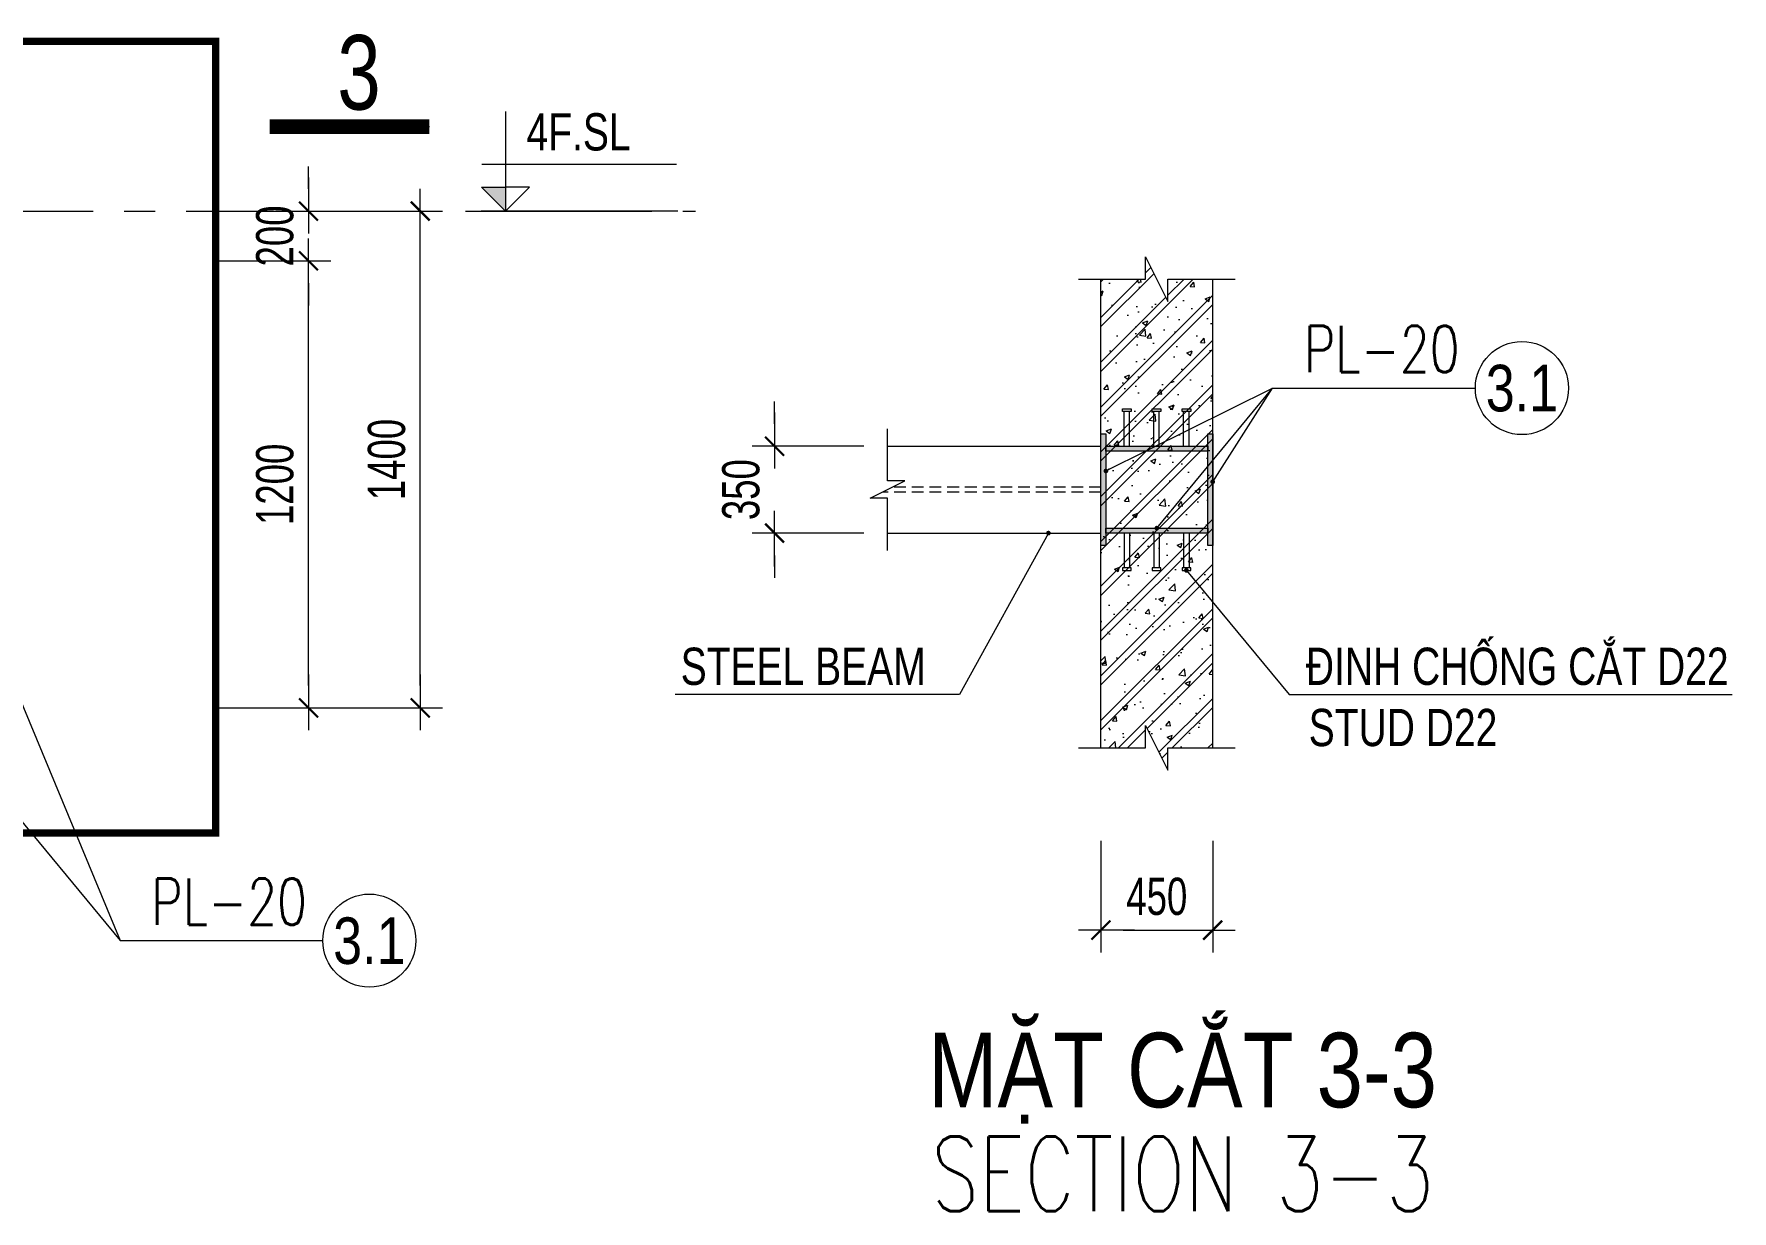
# Model space of a CAD drawing. Header units: millimetres. Extents: x 84463 to 294191, y -61495 to 44118.
# Drawn here: x 216586 to 223425, y -59312 to -54573 of the extents above; entities that cross this region are included whole.
import ezdxf
from ezdxf.enums import TextEntityAlignment as Align

# ---------------------------------------------------------------- set-up
doc = ezdxf.new("R2010")
doc.units = ezdxf.units.MM
doc.linetypes.add('CENTER2', pattern=[1.125, 0.75, -0.125, 0.125, -0.125])
doc.linetypes.add('HIDDEN2', pattern=[4.7625, 3.175, -1.5875])
for name, color, linetype, lineweight in [('NDC_S-ANNO', 7, 'Continuous', 20), ('NDC_S-DIMS', 1, 'Continuous', 15), ('NDC_S-HIDN', 8, 'HIDDEN2', 13), ('NDC_S-HTCH-COL', 251, 'Continuous', 13), ('NDC_S-HTCH-MAT', 8, 'Continuous', 15), ('NDC_S-LEGN', 1, 'Continuous', 15), ('NDC_S-SLAB', 2, 'Continuous', 20), ('NDC_S-TEXT-SYMB', 7, 'Continuous', 20), ('NDC_S-TEXT-VIE', 7, 'Continuous', 20), ('NDC_S-TITL-EN', 3, 'Continuous', 20), ('NDC_S-TITL-VIE', 6, 'Continuous', 35), ('NDC_S_ANNO', 7, 'Continuous', 20), ('NDC_S_AXIS', 5, 'CENTER2', 13), ('NDC_S_CONTINUOUS', 3, 'Continuous', 20), ('NDC_S_DIM', 1, 'Continuous', 15), ('NDC_S_ENG TITLE', 3, 'Continuous', 20), ('NDC_S_HATCH MATERIAL', 8, 'Continuous', 13), ('NDC_S_TEXT SYMBOL', 7, 'Continuous', 20), ('NDC_S_VN TEXT', 7, 'Continuous', 20), ('NDC_S_VN TITLE', 6, 'Continuous', 35)]:
    doc.layers.add(name, color=color, linetype=linetype, lineweight=lineweight)
doc.styles.add('ARIAL', font='arial.ttf', dxfattribs={"width": 0.8})
doc.styles.add('NDC_ANNO', font='', dxfattribs={"width": 0.8})
doc.styles.add('NDC_DIM', font='', dxfattribs={"width": 0.75})
doc.styles.add('NDC_EN TXT', font='romans.shx', dxfattribs={"width": 0.8})
doc.styles.add('NDC_VIE TXT', font='arial.ttf', dxfattribs={"width": 0.8})
doc.styles.get('NDC_ANNO').set_extended_font_data('Dotum')
doc.styles.get('NDC_DIM').set_extended_font_data('Dotum')
doc.dimstyles.new('NDC_dim_50', dxfattribs={"dimscale": 50, "dimtxt": 2.5, "dimasz": 1.5, "dimexe": 1.5, "dimexo": 2.5, "dimgap": 1, "dimtad": 1, "dimdec": 0, "dimrnd": 0.001, "dimzin": 0, "dimdsep": 46, "dimtxsty": 'NDC_DIM', "dimblk": 'DIMMARK', "dimcen": 0, "dimdle": 1.2, "dimclrd": 256, "dimclre": 256, "dimclrt": 3, "dimadec": 0, "dimazin": 0, "dimtfac": 1, "dimtdec": 0, "dimtix": 1, "dimtofl": 0, "dimtmove": 2, "dimatfit": 3, "dimfxl": 6, "dimfxlon": 1, "dimtolj": 1, "dimtzin": 0, "dimlwd": -1, "dimlwe": -1, "dimarcsym": 0})
doc.dimstyles.new('NDC_dim_60', dxfattribs={"dimscale": 60, "dimtxt": 2.5, "dimasz": 1.5, "dimexe": 1.5, "dimexo": 2.5, "dimgap": 1, "dimtad": 1, "dimdec": 0, "dimrnd": 0.001, "dimzin": 0, "dimdsep": 46, "dimtxsty": 'NDC_DIM', "dimblk": 'DIMMARK', "dimcen": 0, "dimdle": 1.2, "dimclrd": 256, "dimclre": 256, "dimclrt": 3, "dimadec": 0, "dimazin": 0, "dimtfac": 1, "dimtdec": 0, "dimtix": 1, "dimtofl": 0, "dimtmove": 2, "dimatfit": 3, "dimfxl": 6, "dimfxlon": 1, "dimtolj": 1, "dimtzin": 0, "dimlwd": -1, "dimlwe": -1, "dimarcsym": 0})
doc.dimstyles.new('NDC_dim_75', dxfattribs={"dimscale": 75, "dimtxt": 2.5, "dimasz": 1.5, "dimexe": 1.5, "dimexo": 2.5, "dimgap": 1, "dimtad": 1, "dimdec": 0, "dimrnd": 0.001, "dimzin": 0, "dimdsep": 46, "dimtxsty": 'NDC_DIM', "dimblk": 'DIMMARK', "dimcen": 0, "dimdle": 1.2, "dimclrd": 256, "dimclre": 256, "dimclrt": 3, "dimadec": 0, "dimazin": 0, "dimtfac": 1, "dimtdec": 0, "dimtix": 1, "dimtofl": 0, "dimtmove": 2, "dimatfit": 3, "dimfxl": 6, "dimfxlon": 1, "dimtolj": 1, "dimtzin": 0, "dimlwd": -1, "dimlwe": -1, "dimarcsym": 0})

# ---------------------------------------------------------------- blocks, each defined once
blk = doc.blocks.new('DIMMARK')
at = {"layer": 'NDC_S_DIM', "color": 1}
blk.add_line((-1.5, 0), (1, 0), dxfattribs=at)
at = {"layer": 'NDC_S_DIM', "color": 2, "const_width": 0.1}
blk.add_lwpolyline([(-0.424, -0.424), (0.424, 0.424)], dxfattribs=at)
blk = doc.blocks.new('*D468')
at = {"layer": 'Defpoints', "color": 0, "transparency": 16777216}
for p in [(216636.2, -55486), (217691.9, -55486), (216636.2, -57286)]:
    blk.add_point(p, dxfattribs=at)
at = {"layer": 'NDC_S-DIMS', "transparency": 16777216}
for p, q in [((217331.9, -55486), (217781.9, -55486)), ((217691.9, -57196), (217691.9, -55576)), ((217331.9, -57286), (217781.9, -57286))]:
    blk.add_line(p, q, dxfattribs=at)
at = {"layer": 'NDC_S-DIMS', "transparency": 16777216, "xscale": 90, "yscale": 90, "zscale": 90}
for p, rotation in [((217691.9, -55486), 90), ((217691.9, -57286), 270)]:
    blk.add_blockref('DIMMARK', p, dxfattribs=dict(at, rotation=rotation))
at = {"layer": 'NDC_S-DIMS', "color": 3, "transparency": 16777216, "insert": (217556.8, -56386), "char_height": 150, "attachment_point": 5, "rotation": 90, "style": 'NDC_DIM'}
blk.add_mtext('\\A1;{\\fDotum|b0|i0|c129|p34;12}0{\\fDotum|b0|i0|c129|p34;0}', dxfattribs=at)
blk = doc.blocks.new('*D469')
at = {"layer": 'Defpoints', "color": 0, "transparency": 16777216}
for p in [(216636.2, -55286), (217691.9, -55286), (216636.2, -55486)]:
    blk.add_point(p, dxfattribs=at)
at = {"layer": 'NDC_S-DIMS', "transparency": 16777216}
for p, q in [((217691.9, -55196), (217691.9, -55106)), ((217331.9, -55286), (217781.9, -55286)), ((217331.9, -55486), (217781.9, -55486)), ((217691.9, -55576), (217691.9, -55666))]:
    blk.add_line(p, q, dxfattribs=at)
at = {"layer": 'NDC_S-DIMS', "transparency": 16777216, "xscale": 90, "yscale": 90, "zscale": 90}
for p, rotation in [((217691.9, -55286), 270), ((217691.9, -55486), 90)]:
    blk.add_blockref('DIMMARK', p, dxfattribs=dict(at, rotation=rotation))
at = {"layer": 'NDC_S-DIMS', "color": 3, "transparency": 16777216, "insert": (217556.8, -55386), "char_height": 150, "attachment_point": 5, "rotation": 90, "style": 'NDC_DIM'}
blk.add_mtext('\\A1;200', dxfattribs=at)
blk = doc.blocks.new('*D470')
at = {"layer": 'Defpoints', "color": 0, "transparency": 16777216}
for p in [(216636.2, -55286), (218141.9, -55286), (216636.2, -57286)]:
    blk.add_point(p, dxfattribs=at)
at = {"layer": 'NDC_S-DIMS', "transparency": 16777216}
for p, q in [((217781.9, -55286), (218231.9, -55286)), ((218141.9, -57196), (218141.9, -55376)), ((217781.9, -57286), (218231.9, -57286))]:
    blk.add_line(p, q, dxfattribs=at)
at = {"layer": 'NDC_S-DIMS', "transparency": 16777216, "xscale": 90, "yscale": 90, "zscale": 90}
for p, rotation in [((218141.9, -55286), 90), ((218141.9, -57286), 270)]:
    blk.add_blockref('DIMMARK', p, dxfattribs=dict(at, rotation=rotation))
at = {"layer": 'NDC_S-DIMS', "color": 3, "transparency": 16777216, "insert": (218006.8, -56286), "char_height": 150, "attachment_point": 5, "rotation": 90, "style": 'NDC_DIM'}
blk.add_mtext('\\A1;1400', dxfattribs=at)
blk = doc.blocks.new('kata_block_CT')
at = {"layer": 'NDC_S_ANNO'}
blk.add_hatch(color=3, dxfattribs=at).paths.add_polyline_path([(0, 1.6), (-1.61, 1.6), (0, 0)])
at = {"layer": 'NDC_S_ANNO', "ltscale": 50}
h = blk.add_hatch(dxfattribs=at)
h.set_pattern_fill('ANSI31', color=256, scale=1.406, style=0)
h.paths.add_polyline_path([(0, 1.6), (0, 0), (1.61, 1.6)])
for p, q in [((-1.59, 3.14), (11.47, 3.14)), ((11.56, 0), (-1.64, 0))]:
    blk.add_line(p, q, dxfattribs=at)
for points in [[(0, 6.69), (0, 0)], [(0, 0), (-1.61, 1.6), (0, 1.6)], [(0, 0), (1.61, 1.6), (0, 1.6)]]:
    blk.add_lwpolyline(points, dxfattribs=at)
at = {"layer": 'NDC_S_ANNO', "color": 8, "ltscale": 50}
blk.add_lwpolyline([(0, 0), (-1.61, 1.6), (0, 1.6)], dxfattribs=at)
at = {"layer": 'NDC_S_TEXT SYMBOL', "color": 3, "style": 'NDC_ANNO', "width": 0.8}
blk.add_attdef('CT', (1.41, 4.07), '', height=2.5, dxfattribs=at)
blk = doc.blocks.new('*D494')
at = {"layer": 'Defpoints', "color": 0, "transparency": 16777216}
for p in [(220539.3, -56232.3), (219568.8, -56582.3), (220539.3, -56582.3)]:
    blk.add_point(p, dxfattribs=at)
at = {"layer": 'NDC_S-DIMS', "transparency": 16777216}
for p, q in [((219568.8, -56142.3), (219568.8, -56052.3)), ((219928.8, -56232.3), (219478.8, -56232.3)), ((219928.8, -56582.3), (219478.8, -56582.3)), ((219568.8, -56672.3), (219568.8, -56762.3))]:
    blk.add_line(p, q, dxfattribs=at)
at = {"layer": 'NDC_S-DIMS', "transparency": 16777216, "xscale": 90, "yscale": 90, "zscale": 90}
for p, rotation in [((219568.8, -56232.3), 270), ((219568.8, -56582.3), 90)]:
    blk.add_blockref('DIMMARK', p, dxfattribs=dict(at, rotation=rotation))
at = {"layer": 'NDC_S-DIMS', "color": 3, "transparency": 16777216, "insert": (219433.7, -56407.3), "char_height": 150, "attachment_point": 5, "rotation": 90, "style": 'NDC_DIM'}
blk.add_mtext('\\A1;350', dxfattribs=at)
blk = doc.blocks.new('*U1')
at = {"color": 0, "linetype": 'ByBlock'}
for p, q in [((0, 11), (-140, 11)), ((0, -11), (-140, -11))]:
    blk.add_line(p, q, dxfattribs=at)
blk.add_lwpolyline([(-140, -17.5), (-150, -17.5), (-150, 17.5), (-140, 17.5)], close=True, dxfattribs=at)
blk = doc.blocks.new('*D495')
at = {"layer": 'Defpoints', "color": 0, "transparency": 16777216}
for p in [(220883.3, -57153.9), (221333.3, -57153.9), (221333.3, -58180.7)]:
    blk.add_point(p, dxfattribs=at)
at = {"layer": 'NDC_S-DIMS', "transparency": 16777216}
for p, q in [((220883.3, -57820.7), (220883.3, -58270.7)), ((221333.3, -57820.7), (221333.3, -58270.7)), ((220973.3, -58180.7), (221243.3, -58180.7))]:
    blk.add_line(p, q, dxfattribs=at)
at = {"layer": 'NDC_S-DIMS', "transparency": 16777216, "xscale": 90, "yscale": 90, "zscale": 90, "rotation": 180}
blk.add_blockref('DIMMARK', (220883.3, -58180.7), dxfattribs=at)
at = {"layer": 'NDC_S-DIMS', "transparency": 16777216, "xscale": 90, "yscale": 90, "zscale": 90}
blk.add_blockref('DIMMARK', (221333.3, -58180.7), dxfattribs=at)
at = {"layer": 'NDC_S-DIMS', "color": 3, "transparency": 16777216, "insert": (221108.3, -58045.6), "char_height": 150, "attachment_point": 5, "style": 'NDC_DIM'}
blk.add_mtext('\\A1;450', dxfattribs=at)
blk = doc.blocks.new('Drawing name_symbol')
at = {"layer": 'NDC_S_ENG TITLE', "style": 'NDC_EN TXT', "width": 0.8}
blk.add_attdef('SECTDET1', text='', height=5, dxfattribs=at).set_placement((0, 1.01), align=Align.CENTER)
at = {"layer": 'NDC_S_TEXT SYMBOL', "lineweight": 25, "style": 'NDC_ANNO', "width": 0.8}
blk.add_attdef('SSCALE', text='', height=2.5, dxfattribs=at).set_placement((0, -4), align=Align.CENTER)
at = {"layer": 'NDC_S_VN TITLE', "style": 'NDC_VIE TXT', "width": 0.8}
blk.add_attdef('SECTDET2', text='', height=5, dxfattribs=at).set_placement((0, 7.97), align=Align.CENTER)
blk = doc.blocks.new('*U497')
at = {"layer": 'NDC_S-ANNO', "color": 0, "linetype": 'ByBlock', "lineweight": -2}
blk.add_line((-4.357, 0.003), (1, 0.003), dxfattribs=at)
at = {"layer": 'NDC_S-ANNO', "ltscale": 0.005, "const_width": 0.5}
blk.add_lwpolyline([(1, 0.003), (-4.357, 0.003)], dxfattribs=at)
at = {"layer": 'NDC_S-TEXT-SYMB', "linetype": 'ByBlock', "lineweight": -2, "style": 'NDC_ANNO', "width": 0.8}
blk.add_attdef('DETAIL', text='', height=2.5, dxfattribs=at).set_placement((-0.635, 1.825), align=Align.MIDDLE_RIGHT)
blk = doc.blocks.new('*U103')
blk.add_circle((2.5, 0), 2.5)
at = {"layer": 'NDC_S_VN TEXT', "color": 3, "style": 'NDC_EN TXT'}
for tag, width, p in [('DK2', 0.75, (-0.85, 0.846)), ('KC2', 0.8, (-0.85, -2.973))]:
    blk.add_attdef(tag, text='', height=2.5, dxfattribs=dict(at, width=width)).set_placement(p, align=Align.RIGHT)
at = {"layer": 'NDC_S_VN TEXT', "color": 7, "style": 'ARIAL', "width": 0.8}
blk.add_attdef('SH3', text='', height=2.5, dxfattribs=at).set_placement((2.5, 0), align=Align.MIDDLE)

msp = doc.modelspace()

# ---------------------------------------------------------------- hatches: boundary and pattern name
at = {"layer": 'NDC_S-HTCH-COL'}
h = msp.add_hatch(color=256, dxfattribs=at)
h.dxf.hatch_style = 1
h.paths.add_polyline_path([(220883.3, -56182.3), (220903.3, -56182.3), (220903.3, -56632.3), (220883.3, -56632.3)])
h = msp.add_hatch(color=256, dxfattribs=at)
h.dxf.hatch_style = 1
h.paths.add_polyline_path([(221313.3, -56182.3), (221333.3, -56182.3), (221333.3, -56632.3), (221313.3, -56632.3)])
h = msp.add_hatch(color=256, dxfattribs=at)
h.dxf.hatch_style = 1
h.paths.add_polyline_path([(221313.3, -56232.3), (221313.3, -56252.3), (220903.3, -56252.3), (220903.3, -56232.3)])
h = msp.add_hatch(color=256, dxfattribs=at)
h.dxf.hatch_style = 1
h.paths.add_polyline_path([(221313.3, -56562.3), (221313.3, -56582.3), (220903.3, -56582.3), (220903.3, -56562.3)])
at = {"layer": 'NDC_S-HTCH-MAT'}
h = msp.add_hatch(dxfattribs=at)
h.set_pattern_fill('BT-01', color=256, scale=30, pattern_type=2)
h.set_pattern_definition([(50, (-505.58, 0), (215.17805, -18.82564), [22.5, -247.5]), (355, (-505.58, 0), (-41.6254, 225.65764), [18, -198]), (100.4514, (-487.64, -1.57), (173.55281, 206.83186), [19.12206, -210.34263]), (46.1842, (-505.58, 60), (320.1723, -49.6557), [33.75, -371.25]), (96.6356, (-478.9, 55.86), (280.3988, 292.23536), [28.6831, -315.5139]), (351.1842, (-505.58, 60), (280.3986, 292.2356), [27, -297]), (21, (-475.58, 45), (179.07212, -120.78567), [22.5, -247.5]), (326, (-475.58, 45), (72.9946, 217.54501), [18, -198]), (71.4514, (-460.65, 34.93), (252.06679, 96.75915), [19.12206, -210.34263]), (37.5, (-505.576, 0), (3.647957, 99.868156), [0, -195.6, 0, -201, 0, -198.75]), (7.5, (-505.58, 0), (78.92086, 118.323514), [0, -114.6, 0, -191.1, 0, -75.75]), (327.5, (-572.48, 0), (160.14673, -6.766462), [0, -75, 0, -234, 0, -310.5]), (317.5, (-602.48, 0), (174.95585, 30.031495), [0, -97.5, 0, -155.4, 0, -220.5]), (45, (-505.58, 0), (-90.156115, 90.156115), []), (45, (-505.58, 36.75), (-90.156115, 90.156115), [])])
h.paths.add_polyline_path([(220883.3, -57447.1), (221063.3, -57447.1), (221063.3, -57357.1), (221153.3, -57537.1), (221153.3, -57447.1), (221333.3, -57447.1), (221333.3, -55559.8), (221153.3, -55559.8), (221153.3, -55649.8), (221063.3, -55469.8), (221063.3, -55559.8), (220883.3, -55559.8)])

# ---------------------------------------------------------------- linework, layer by layer
at = {"layer": 'NDC_S-ANNO', "linetype": 'HIDDEN2', "ltscale": 80, "const_width": 30}
msp.add_lwpolyline([(217317.7, -54602.7), (215142, -54602.7), (215142, -57790), (217317.7, -57790)], close=True, dxfattribs=at)
at = {"layer": 'NDC_S-DIMS'}
for points in [[(220793.3, -55559.8), (221063.3, -55559.8), (221063.3, -55469.8), (221153.3, -55649.8), (221153.3, -55559.8), (221423.3, -55559.8)], [(220023.4, -56652.3), (220023.4, -56442.3), (219953.4, -56442.3), (220093.4, -56372.3), (220023.4, -56372.3), (220023.4, -56162.3)], [(220793.3, -57447.1), (221063.3, -57447.1), (221063.3, -57357.1), (221153.3, -57537.1), (221153.3, -57447.1), (221423.3, -57447.1)]]:
    msp.add_lwpolyline(points, dxfattribs=at)
at = {"layer": 'NDC_S-HIDN', "ltscale": 15}
for p, q in [((220883.3, -56417.3), (220003.4, -56417.3)), ((220883.3, -56397.3), (220043.4, -56397.3))]:
    msp.add_line(p, q, dxfattribs=at)
at = {"layer": 'NDC_S-SLAB'}
for points in [[(220883.3, -56182.3), (220903.3, -56182.3), (220903.3, -56632.3), (220883.3, -56632.3)], [(221313.3, -56182.3), (221333.3, -56182.3), (221333.3, -56632.3), (221313.3, -56632.3)], [(221313.3, -56232.3), (221313.3, -56252.3), (220903.3, -56252.3), (220903.3, -56232.3)], [(221313.3, -56562.3), (221313.3, -56582.3), (220903.3, -56582.3), (220903.3, -56562.3)]]:
    msp.add_lwpolyline(points, close=True, dxfattribs=at)
at = {"layer": 'NDC_S_AXIS', "ltscale": 1000}
msp.add_line((187949, -55286), (219250.4, -55286), dxfattribs=at)
at = {"layer": 'NDC_S_CONTINUOUS'}
for p, q in [((220883.3, -57447.1), (220883.3, -55559.8)), ((221333.3, -57447.1), (221333.3, -55559.8)), ((220023.4, -56232.3), (220883.3, -56232.3)), ((220023.4, -56582.3), (220883.3, -56582.3))]:
    msp.add_line(p, q, dxfattribs=at)

# ---------------------------------------------------------------- block references
at = {"layer": 'NDC_S-ANNO'}
ref = msp.add_blockref('kata_block_CT', (218485.5, -55286), dxfattribs=dict(at, xscale=60, yscale=60, zscale=60))
ref.add_attrib('CT', '4F.SL', (218570.1, -55041.9), dxfattribs={"layer": 'NDC_S-TEXT-SYMB', "color": 3, "height": 150, "style": 'NDC_ANNO', "width": 0.8})
ref = msp.add_blockref('Drawing name_symbol', (221212, -59222.2), dxfattribs=dict(at, xscale=60, yscale=60, zscale=60))
ref.add_attrib('SECTDET1', 'SECTION 3-3', dxfattribs={"layer": 'NDC_S-TITL-EN', "height": 300, "style": 'NDC_EN TXT', "width": 0.75}).set_placement((221212, -59161.5), align=Align.MIDDLE_CENTER)
ref.add_attrib('SECTDET2', 'MẶT CẮT 3-3', dxfattribs={"layer": 'NDC_S-TITL-VIE', "height": 300, "style": 'NDC_VIE TXT', "width": 0.8}).set_placement((221212, -58744), align=Align.MIDDLE_CENTER)
at = {"layer": 'NDC_S-DIMS'}
ref = msp.add_blockref('*U103', (222391.3, -55998.4), dxfattribs=dict(at, xscale=74.99999999999999, yscale=74.99999999999999, zscale=74.99999999999999, rotation=8.197610150064812e-08))
ref.add_attrib('SH3', '3.1', dxfattribs={"layer": 'NDC_S_VN TEXT', "color": 7, "height": 187.5, "rotation": 0, "style": 'ARIAL', "width": 0.8}).set_placement((222578.8, -55998.4), align=Align.MIDDLE)
ref.add_attrib('DK2', 'PL-20', dxfattribs={"layer": 'NDC_S_VN TEXT', "color": 3, "height": 187.5, "rotation": 0, "style": 'NDC_EN TXT', "width": 0.75}).set_placement((222327.5, -55935), align=Align.RIGHT)
ref = msp.add_blockref('*U103', (217749.3, -58223.1), dxfattribs=dict(at, xscale=74.99999999999999, yscale=74.99999999999999, zscale=74.99999999999999, rotation=8.197610150064812e-08))
ref.add_attrib('SH3', '3.1', dxfattribs={"layer": 'NDC_S_VN TEXT', "color": 7, "height": 187.5, "rotation": 0, "style": 'ARIAL', "width": 0.8}).set_placement((217936.8, -58223.1), align=Align.MIDDLE)
ref.add_attrib('DK2', 'PL-20', dxfattribs={"layer": 'NDC_S_VN TEXT', "color": 3, "height": 187.5, "rotation": 0, "style": 'NDC_EN TXT', "width": 0.75}).set_placement((217685.5, -58159.7), align=Align.RIGHT)
at = {"layer": 'NDC_S-LEGN', "xscale": 120, "yscale": 120, "zscale": 120}
msp.add_blockref('*U497', (218058.7, -54946.3), dxfattribs=at).add_auto_attribs({'DETAIL': '3'})
at = {"layer": 'NDC_S_HATCH MATERIAL', "rotation": 270}
for p in [(220987.4, -56232.3), (221107.4, -56232.3), (221227.4, -56232.3)]:
    msp.add_blockref('*U1', p, dxfattribs=at)
at = {"layer": 'NDC_S_HATCH MATERIAL', "xscale": -1, "rotation": 270}
for p in [(220987.4, -56582.3), (221107.4, -56582.3), (221227.4, -56582.3)]:
    msp.add_blockref('*U1', p, dxfattribs=at)

# ---------------------------------------------------------------- texts
at = {"layer": 'NDC_S-TEXT-VIE', "style": 'NDC_VIE TXT', "width": 0.75}
for s, p in [('ĐINH CHỐNG CẮT D22', (221708.5, -57193.5)), ('STEEL BEAM', (219190.8, -57193.5)), ('STUD D22', (221720, -57439.9))]:
    msp.add_text(s, height=150, dxfattribs=at).set_placement(p)

# ---------------------------------------------------------------- dimensions: what is measured, and where the dimension line sits
at = {"layer": 'NDC_S-DIMS'}
for base, p1, p2, picture, middle in [((217691.9, -55286), (216636.2, -55486), (216636.2, -55286), '*D469', (217556.8, -55386)), ((219568.8, -56582.3), (220539.3, -56232.3), (220539.3, -56582.3), '*D494', (219433.7, -56407.3))]:
    dim = msp.add_linear_dim(base=base, p1=p1, p2=p2, angle=90, dimstyle='NDC_dim_60', dxfattribs=at)
    dim.commit()
    dim.dimension.update_dxf_attribs({"geometry": picture, "text_midpoint": middle})
for base, p2, text, picture, middle in [((218141.9, -55286), (216636.2, -55286), '1400', '*D470', (218006.8, -56286)), ((217691.9, -55486), (216636.2, -55486), '{\\fDotum|b0|i0|c129|p34;12}0{\\fDotum|b0|i0|c129|p34;0}', '*D468', (217556.8, -56386))]:
    dim = msp.add_linear_dim(base=base, p1=(216636.2, -57286), p2=p2, angle=90, text=text, dimstyle='NDC_dim_60', dxfattribs=at)
    dim.commit()
    dim.dimension.update_dxf_attribs({"geometry": picture, "text_midpoint": middle})
dim = msp.add_linear_dim(base=(221333.3, -58180.7), p1=(220883.3, -57153.9), p2=(221333.3, -57153.9), dimstyle='NDC_dim_60', dxfattribs=at)
dim.commit()
dim.dimension.update_dxf_attribs({"geometry": '*D495', "text_midpoint": (221108.3, -58045.6)})

# ---------------------------------------------------------------- leaders
for points, dimstyle, override in [([(220903.3, -56332.2), (221574.7, -55998.4), (222391.3, -55998.4)], 'NDC_dim_75', {"dimasz": 1, "dimldrblk": 'DotSmall'}), ([(221108.3, -56562.3), (221574.7, -55998.4), (222391.3, -55998.4)], 'NDC_dim_75', {"dimasz": 1, "dimldrblk": 'DotSmall'}), ([(221333.3, -56375.5), (221574.7, -55998.4), (222391.3, -55998.4)], 'NDC_dim_75', {"dimasz": 1, "dimldrblk": 'DotSmall'}), ([(220671.8, -56582.3), (220313.5, -57231.4), (219168.5, -57231.4)], 'NDC_dim_50', {"dimgap": 1, "dimtad": 0, "dimldrblk": 'DotSmall'}), ([(216286.2, -56664), (216932.8, -58223.1), (217749.3, -58223.1)], 'NDC_dim_75', {"dimasz": 1, "dimldrblk": 'DotSmall'}), ([(221227.4, -56732.3), (221641.3, -57231.4), (223425, -57231.4)], 'NDC_dim_50', {"dimgap": 1, "dimtad": 0, "dimldrblk": 'DotSmall'}), ([(215866.2, -56936.2), (216932.8, -58223.1), (217749.3, -58223.1)], 'NDC_dim_75', {"dimasz": 1, "dimldrblk": 'DotSmall'})]:
    msp.add_leader(points, dimstyle=dimstyle, override=override, dxfattribs=at)

doc.saveas('drawing.dxf')
